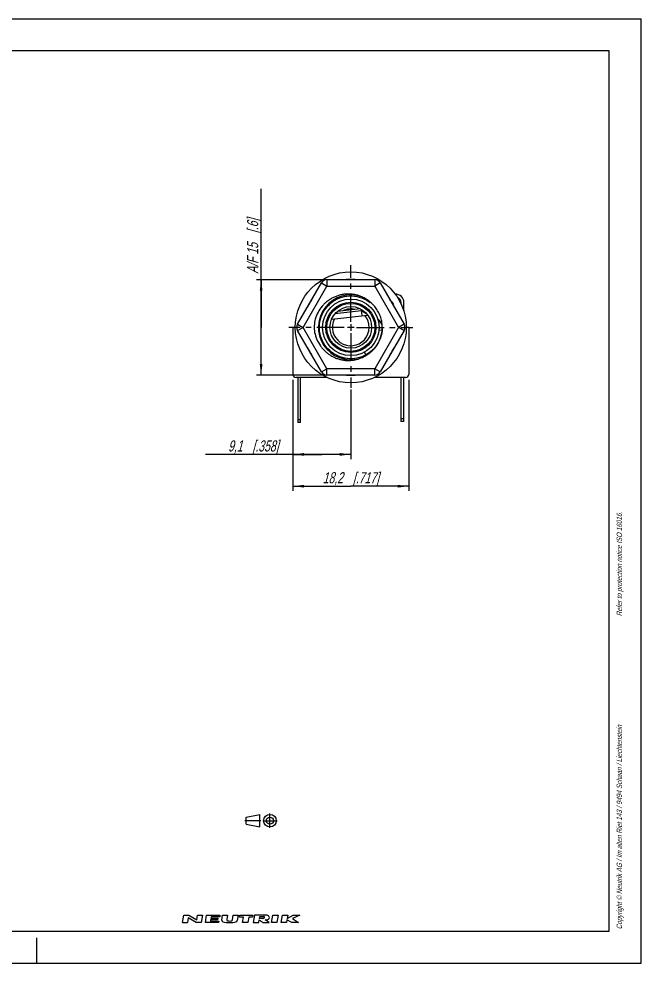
# Model space of a CAD drawing. Header units: millimetres. Extents: x 0 to 420, y 0 to 297.
# Drawn here: x 224.4 to 420, y 0 to 297 of the extents above; entities that cross this region are included whole.
import ezdxf

# ---------------------------------------------------------------- set-up
doc = ezdxf.new("R2010")
doc.units = ezdxf.units.MM
doc.header["$LTSCALE"] = 23.1
doc.linetypes.add('CENTER', pattern=[0.6, 0.375, -0.075, 0.075, -0.075])
doc.layers.get('0').update_dxf_attribs({"linetype": 'CONTINUOUS'})
doc.layers.add('DEFAULT_1', color=7, linetype='CENTER')
doc.layers.add('ZEICHNUNGSBEMAßUNGEN', color=7, linetype='CONTINUOUS')
doc.styles.get("Standard").update_dxf_attribs({"font": 'txt', "width": 0.7})
doc.dimstyles.new('DIMSTYLE_1', dxfattribs={"dimtxt": 3.5, "dimasz": 3.5, "dimexe": 1.5, "dimexo": 0.5, "dimgap": 0.875, "dimtad": 1, "dimlfac": 0.5, "dimdsep": 46, "dimtxsty": 'STANDARD', "dimblk": '_FILLED', "dimblk1": '_FILLED', "dimblk2": '_FILLED', "dimcen": 0.09, "dimclrt": 5, "dimadec": 3, "dimazin": 2, "dimtp": 0.2, "dimtm": 0.2, "dimtfac": 1, "dimtofl": 0, "dimtmove": 0, "dimatfit": 3, "dimldrblk": '_FILLED', "dimfxl": 1, "dimtolj": 1, "dimarcsym": 0})
doc.dimstyles.new('DIMSTYLE_5', dxfattribs={"dimtxt": 3.5, "dimasz": 3.5, "dimexe": 1.5, "dimexo": 0.5, "dimgap": 0.875, "dimtad": 1, "dimlfac": 0.5, "dimdsep": 46, "dimtxsty": 'STANDARD', "dimblk": '_FILLED', "dimblk1": '_FILLED', "dimblk2": '_FILLED', "dimcen": 0.09, "dimclrt": 5, "dimadec": 3, "dimazin": 2, "dimtp": 0.2, "dimtm": 0.2, "dimtfac": 1, "dimtofl": 0, "dimtmove": 0, "dimatfit": 3, "dimldrblk": '_FILLED', "dimfxl": 1, "dimtolj": 1, "dimarcsym": 0})

# ---------------------------------------------------------------- blocks, each defined once
blk = doc.blocks.new('PROJEKTION_BL0', base_point=(300.47, 44.8))
at = {"color": 2, "linetype": 'CONTINUOUS'}
for p, q in [((295.83, 45.92), (300.12, 46.77)), ((295.83, 43.67), (295.83, 45.92)), ((300.12, 42.83), (300.12, 46.77)), ((303.29, 44.8), (303.29, 44.82)), ((295.83, 43.67), (300.12, 42.83))]:
    blk.add_line(p, q, dxfattribs=at)
for radius in [1.97, 1.12]:
    blk.add_circle((303.29, 44.8), radius, dxfattribs=at)
at = {"layer": 'DEFAULT_1', "color": 2, "linetype": 'CENTER'}
for p, q in [((295.41, 44.82), (300.41, 44.82)), ((301.04, 44.8), (305.54, 44.8)), ((303.29, 42.55), (303.29, 47.05))]:
    blk.add_line(p, q, dxfattribs=at)
blk = doc.blocks.new('NEUTRIK_BL1', base_point=(294.26, 13.91))
at = {"color": 2, "linetype": 'CONTINUOUS'}
for p, q in [((275.78, 12.73), (276.19, 15.08)), ((276.19, 15.08), (277.79, 15.08)), ((277.79, 15.08), (280.29, 13.57)), ((280.29, 13.57), (280.55, 15.08)), ((280.55, 15.08), (282.14, 15.08)), ((282.14, 15.08), (281.73, 12.73)), ((282.99, 12.73), (283.4, 15.08)), ((283.4, 15.08), (287.59, 15.08)), ((287.59, 15.08), (287.51, 14.58)), ((288.16, 13.55), (288.43, 15.08)), ((288.43, 15.08), (289.94, 15.08)), ((289.94, 15.08), (289.7, 13.69)), ((291.53, 13.61), (291.79, 15.08)), ((291.79, 15.08), (293.29, 15.08)), ((293.29, 15.08), (293, 13.4)), ((293.78, 14.49), (293.88, 15.08)), ((293.88, 15.08), (297.91, 15.08)), ((297.91, 15.08), (297.8, 14.49)), ((298.49, 15.08), (298.08, 12.73)), ((301.59, 15.08), (298.49, 15.08)), ((303.78, 12.73), (304.19, 15.08)), ((304.19, 15.08), (305.87, 15.08)), ((305.87, 15.08), (305.46, 12.73)), ((306.8, 12.73), (307.21, 15.08)), ((307.21, 15.08), (308.89, 15.08)), ((308.89, 15.08), (308.7, 13.99)), ((308.7, 13.99), (310.63, 15.08)), ((312.74, 15.08), (310.44, 13.99)), ((310.63, 15.08), (312.74, 15.08)), ((275.78, 12.73), (277.37, 12.73)), ((277.64, 14.24), (277.37, 12.73)), ((280.14, 12.73), (277.64, 14.24)), ((281.73, 12.73), (280.14, 12.73)), ((287.18, 12.73), (282.99, 12.73)), ((284.66, 13.65), (284.59, 13.24)), ((284.59, 13.24), (287.27, 13.24)), ((286.84, 13.65), (284.66, 13.65)), ((284.82, 14.58), (284.75, 14.16)), ((284.75, 14.16), (286.93, 14.16)), ((287.51, 14.58), (284.82, 14.58)), ((286.93, 14.16), (286.84, 13.65)), ((287.27, 13.24), (287.18, 12.73)), ((294.95, 14.49), (293.78, 14.49)), ((294.64, 12.73), (294.95, 14.49)), ((296.32, 12.73), (294.64, 12.73)), ((296.63, 14.49), (296.32, 12.73)), ((297.8, 14.49), (296.63, 14.49)), ((298.08, 12.73), (299.76, 12.73)), ((299.76, 12.73), (299.9, 13.57)), ((299.9, 13.57), (301.18, 12.73)), ((299.99, 14.07), (300.1, 14.66)), ((301.05, 14.07), (299.99, 14.07)), ((300.1, 14.66), (301.35, 14.66)), ((301.18, 12.73), (303.11, 12.73)), ((303.11, 12.73), (301.83, 13.57)), ((305.46, 12.73), (303.78, 12.73)), ((308.47, 12.73), (306.8, 12.73)), ((308.64, 13.65), (308.47, 12.73)), ((310.23, 12.73), (308.64, 13.65)), ((312.33, 12.73), (310.23, 12.73)), ((310.44, 13.99), (312.33, 12.73))]:
    blk.add_line(p, q, dxfattribs=at)
for centre, radius, start, end in [((301.76, 2.9), 12.18, 88.0677, 90.7734), ((302.13, 13.76), 1.32, 72.668, 88.2637), ((302.22, 14.04), 1.03, 53.0047, 72.668), ((302.35, 14.21), 0.804, 28.8009, 53.0047), ((288.66, 13.46), 0.503, 170, 256.2209), ((290.53, 21.12), 8.38, 256.2209, 284.4613), ((290.03, 13.63), 0.335, 170, 257.3877), ((290.54, 15.92), 2.68, 257.3877, 286.2627), ((291.2, 13.66), 0.335, 286.2628, 350), ((292.5, 13.48), 0.503, 284.4613, 350), ((301.05, 14.85), 0.778, 270.1988, 285.1919), ((301.05, 14.85), 0.777, 285, 298.8638), ((301.31, 14.14), 0.523, 74.2118, 85.3455), ((301.18, 14.63), 0.523, 298.8638, 315.7883), ((301.36, 14.31), 0.342, 49.806, 74.2116), ((301.31, 14.5), 0.342, 315.7884, 340.194), ((301.47, 14.44), 0.171, 340.194, 49.8059), ((300.43, 131.43), 117.86, 270.6818, 270.836), ((302.13, 14.89), 1.32, 270.814, 287.332), ((302.22, 14.61), 1.03, 287.332, 306.9953), ((302.35, 14.44), 0.804, 306.9953, 331.1991), ((302.55, 14.32), 0.572, 331.1991, 28.8008)]:
    blk.add_arc(centre, radius, start, end, dxfattribs=at)
blk = doc.blocks.new('_FILLED')
at = {"color": 0, "linetype": 'BYBLOCK'}
blk.add_solid([(0, 0), (-1, 0.125), (-1, -0.125)], dxfattribs=at)
blk = doc.blocks.new('*D0')
at = {"layer": 'ZEICHNUNGSBEMAßUNGEN', "color": 2, "linetype": 'CONTINUOUS'}
for p, q in [((310.53, 183.46), (310.53, 158.51)), ((328.73, 180.47), (328.73, 158.51)), ((319.63, 160.01), (283, 160.01)), ((310.53, 160.01), (319.63, 160.01)), ((328.73, 160.01), (319.63, 160.01))]:
    blk.add_line(p, q, dxfattribs=at)
at = {"layer": 'ZEICHNUNGSBEMAßUNGEN', "color": 2, "linetype": 'CONTINUOUS', "xscale": 3.5, "yscale": 3.5, "zscale": 3.5, "rotation": 180}
blk.add_blockref('_FILLED', (310.53, 160.01), dxfattribs=at)
at = {"layer": 'ZEICHNUNGSBEMAßUNGEN', "color": 2, "linetype": 'CONTINUOUS', "xscale": 3.5, "yscale": 3.5, "zscale": 3.5}
blk.add_blockref('_FILLED', (328.73, 160.01), dxfattribs=at)
at = {"layer": 'ZEICHNUNGSBEMAßUNGEN', "color": 5, "linetype": 'CONTINUOUS', "insert": (306, 164.42), "char_height": 3.5, "width": 34.5, "attachment_point": 3, "line_spacing_factor": 0.9}
blk.add_mtext('\\Q15.0;9,1{\\ftxt.shx;\\W1.000000;\\H3.500000; }[.358]', dxfattribs=at)
blk = doc.blocks.new('*D1')
at = {"layer": 'ZEICHNUNGSBEMAßUNGEN', "color": 2, "linetype": 'CONTINUOUS'}
for p, q in [((346.93, 183.46), (346.93, 148.51)), ((310.53, 179.4), (310.53, 148.51)), ((310.53, 150.01), (328.73, 150.01)), ((346.93, 150.01), (328.73, 150.01))]:
    blk.add_line(p, q, dxfattribs=at)
at = {"layer": 'ZEICHNUNGSBEMAßUNGEN', "color": 2, "linetype": 'CONTINUOUS', "xscale": 3.5, "yscale": 3.5, "zscale": 3.5, "rotation": 180}
blk.add_blockref('_FILLED', (310.53, 150.01), dxfattribs=at)
at = {"layer": 'ZEICHNUNGSBEMAßUNGEN', "color": 2, "linetype": 'CONTINUOUS', "xscale": 3.5, "yscale": 3.5, "zscale": 3.5}
blk.add_blockref('_FILLED', (346.93, 150.01), dxfattribs=at)
at = {"layer": 'ZEICHNUNGSBEMAßUNGEN', "color": 5, "linetype": 'CONTINUOUS', "insert": (328.73, 154.42), "char_height": 3.5, "width": 38.25, "attachment_point": 2, "line_spacing_factor": 0.9}
blk.add_mtext('\\Q15.0;18,2{\\ftxt.shx;\\W1.000000;\\H3.500000; }[.717]', dxfattribs=at)
blk = doc.blocks.new('*D11')
at = {"layer": 'ZEICHNUNGSBEMAßUNGEN', "color": 2, "linetype": 'CONTINUOUS'}
for p, q in [((300.53, 199.97), (300.53, 243.51)), ((320.73, 214.97), (299.03, 214.97)), ((300.53, 214.97), (300.53, 199.97)), ((300.53, 184.97), (300.53, 199.97)), ((320.73, 184.97), (299.03, 184.97))]:
    blk.add_line(p, q, dxfattribs=at)
at = {"layer": 'ZEICHNUNGSBEMAßUNGEN', "color": 2, "linetype": 'CONTINUOUS', "xscale": 3.5, "yscale": 3.5, "zscale": 3.5}
for p, rotation in [((300.53, 214.97), 90), ((300.53, 184.97), 270)]:
    blk.add_blockref('_FILLED', p, dxfattribs=dict(at, rotation=rotation))
at = {"layer": 'ZEICHNUNGSBEMAßUNGEN', "color": 5, "linetype": 'CONTINUOUS', "insert": (296.13, 216.84), "char_height": 3.5, "width": 40, "attachment_point": 1, "rotation": 90, "line_spacing_factor": 0.9}
blk.add_mtext('\\Q15.0;A/F 15{\\ftxt.shx;\\W1.000000;\\H3.500000; }[.6]', dxfattribs=at)

msp = doc.modelspace()

# ---------------------------------------------------------------- linework, layer by layer
at = {"color": 7, "linetype": 'CONTINUOUS'}
for p, q in [((0, 297), (420, 297)), ((420, 0), (420, 297)), ((410, 287), (12.5, 287)), ((410, 10), (410, 287)), ((311.989, 200.975), (319.495, 213.975)), ((321.227, 214.975), (336.238, 214.975)), ((337.97, 213.975), (345.476, 200.975)), ((341.473, 207.908), (341.646, 208.008)), ((341.646, 208.008), (342.146, 207.142)), ((332.05, 205.141), (323.728, 204.193)), ((331.727, 205.8), (324.51, 204.977)), ((331.992, 205.652), (332.221, 203.642)), ((333.811, 204.103), (332.05, 205.141)), ((341.973, 207.042), (342.146, 207.142)), ((344.493, 207.855), (344.493, 207.452)), ((345.413, 205.07), (345.413, 207.855)), ((322.721, 202.559), (334.014, 203.846)), ((337.624, 202.234), (337.213, 202.674)), ((310.533, 199.975), (310.533, 185.175)), ((311.292, 199.975), (310.533, 199.975)), ((329.783, 199.975), (327.683, 199.975)), ((328.733, 201.025), (328.733, 198.925)), ((346.933, 199.975), (346.173, 199.975)), ((346.933, 199.975), (346.933, 185.175)), ((319.495, 185.975), (311.989, 198.975)), ((319.513, 196.422), (319.371, 196.813)), ((345.476, 198.975), (337.97, 185.975)), ((321.548, 193.191), (321.03, 193.786)), ((322.097, 192.654), (321.541, 193.199)), ((322.693, 192.155), (322.096, 192.655)), ((323.326, 191.704), (322.686, 192.16)), ((323.993, 191.305), (323.312, 191.714)), ((321.333, 184.175), (311.533, 184.175)), ((312.033, 184.175), (312.033, 170.015)), ((312.953, 170.015), (312.953, 184.175)), ((336.238, 184.975), (321.227, 184.975)), ((345.933, 184.175), (336.121, 184.175)), ((344.493, 184.175), (344.493, 170.395)), ((345.413, 170.395), (345.413, 184.175)), ((312.953, 170.849), (312.033, 170.849)), ((312.953, 170.015), (312.033, 170.015)), ((345.413, 171.229), (344.493, 171.229)), ((345.413, 170.395), (344.493, 170.395)), ((12.5, 10), (410, 10)), ((230, 0), (230, 8)), ((0, 0), (420, 0))]:
    msp.add_line(p, q, dxfattribs=at)
at = {"color": 9, "linetype": 'CONTINUOUS'}
for p, q in [((319.495, 213.975), (321.227, 212.975)), ((321.227, 214.975), (321.227, 212.975)), ((336.238, 214.975), (336.238, 212.975)), ((337.97, 213.975), (336.238, 212.975)), ((313.721, 199.975), (321.227, 212.975)), ((321.227, 212.975), (336.238, 212.975)), ((336.238, 212.975), (343.744, 199.975)), ((311.989, 200.975), (313.721, 199.975)), ((311.989, 198.975), (313.721, 199.975)), ((321.227, 186.975), (313.721, 199.975)), ((343.744, 199.975), (336.238, 186.975)), ((337.596, 199.172), (338.565, 199.084)), ((345.476, 200.975), (343.744, 199.975)), ((345.476, 198.975), (343.744, 199.975)), ((332.958, 192.142), (333.422, 191.283)), ((319.495, 185.975), (321.227, 186.975)), ((321.227, 184.975), (321.227, 186.975)), ((336.238, 186.975), (321.227, 186.975)), ((337.97, 185.975), (336.238, 186.975)), ((336.238, 184.975), (336.238, 186.975))]:
    msp.add_line(p, q, dxfattribs=at)
at = {"color": 7, "linetype": 'CONTINUOUS'}
for points in [[(318.912, 201.064), (319.028, 201.833), (319.204, 202.59), (319.44, 203.331), (319.732, 204.052), (320.081, 204.747), (320.483, 205.413), (320.936, 206.045), (321.438, 206.639), (321.985, 207.192), (322.573, 207.701), (323.2, 208.161), (323.861, 208.571), (324.552, 208.927), (325.269, 209.228), (326.008, 209.472), (326.763, 209.657), (327.531, 209.782), (328.306, 209.846), (329.084, 209.849), (329.859, 209.791), (330.628, 209.672), (331.385, 209.493), (332.125, 209.254), (332.844, 208.959), (333.538, 208.608), (334.202, 208.203), (334.833, 207.747)], [(338.565, 200.916), (338.499, 201.036), (338.08, 201.662), (337.624, 202.234)], [(321.043, 193.77), (320.568, 194.411), (320.155, 195.07), (319.796, 195.76), (319.492, 196.476), (319.246, 197.213), (319.058, 197.968), (318.93, 198.735), (318.863, 199.51), (318.857, 200.288), (318.912, 201.064)], [(338.6, 199.469), (338.531, 198.703), (338.403, 197.946), (338.216, 197.2), (337.971, 196.472), (337.671, 195.765), (337.317, 195.083), (336.911, 194.43), (336.455, 193.812), (335.953, 193.23), (335.407, 192.689), (334.821, 192.193), (334.198, 191.743), (333.541, 191.343), (332.856, 190.996), (332.146, 190.702), (331.415, 190.465), (330.668, 190.285), (329.909, 190.164), (329.143, 190.103), (328.375, 190.101), (327.609, 190.158), (326.849, 190.275), (326.101, 190.451), (325.369, 190.684), (324.657, 190.974), (323.97, 191.318)], [(338.603, 199.527), (338.561, 198.961), (338.451, 198.191), (338.28, 197.433), (338.051, 196.689), (337.764, 195.967), (337.421, 195.269), (337.024, 194.6), (336.575, 193.965), (336.078, 193.366), (335.536, 192.809), (334.951, 192.296), (334.328, 191.831), (333.67, 191.416), (332.982, 191.054), (332.267, 190.748), (331.53, 190.498), (330.776, 190.308), (330.01, 190.177), (329.235, 190.107), (328.457, 190.098), (327.681, 190.15), (326.912, 190.263), (326.154, 190.437), (325.412, 190.669), (324.69, 190.959), (323.993, 191.305)], [(320.584, 194.387), (320.174, 195.037), (319.817, 195.717), (319.513, 196.422)]]:
    msp.add_lwpolyline(points, dxfattribs=at)
for radius in [17.45, 8.9, 6.55]:
    msp.add_circle((328.733, 199.975), radius, dxfattribs=at)
at = {"color": 9, "linetype": 'CONTINUOUS'}
for radius in [7.9, 7.55]:
    msp.add_circle((328.733, 199.975), radius, dxfattribs=at)
at = {"color": 7, "linetype": 'CONTINUOUS'}
for centre, radius, start, end in [((321.227, 212.975), 2, 90, 150), ((336.238, 212.975), 2, 30, 90), ((342.873, 207.855), 2.54, 0, 93.32191), ((342.873, 207.855), 1.62, 0, 70.20842), ((328.733, 199.975), 5.785, 76.99508, 115.93123), ((328.733, 199.975), 11.5, 166.81004, 187.99287), ((328.733, 199.975), 5.785, 152.27732, 40.7061), ((313.721, 199.975), 2, 150, 210), ((343.744, 199.975), 2, 330, 30), ((311.533, 185.175), 1, 180, 270), ((321.227, 186.975), 2, 210, 270), ((336.238, 186.975), 2, 270, 330), ((345.933, 185.175), 1, 270, 360)]:
    msp.add_arc(centre, radius, start, end, dxfattribs=at)
at = {"color": 9, "linetype": 'CONTINUOUS'}
for radius, start, end in [(15.058, 84.95453, 95.04547), (15.058, 144.95453, 155.04547), (10.192, 70.31749, 284.48489), (15.058, 31.90678, 35.04547), (15.058, 24.95453, 28.09322), (15.058, 204.95453, 215.04547), (15.058, 324.95453, 335.04547), (15.058, 264.95453, 275.04547)]:
    msp.add_arc((328.733, 199.975), radius, start, end, dxfattribs=at)
at = {"color": 7, "linetype": 'CONTINUOUS'}
for points, knots in [([(332.165, 209.571), (331.817, 209.727), (331.102, 209.998), (329.992, 210.284), (328.857, 210.445), (327.712, 210.48), (326.569, 210.391), (325.442, 210.179), (324.345, 209.848), (323.289, 209.402), (322.286, 208.847), (321.347, 208.19), (320.481, 207.44), (319.436, 206.326), (318.353, 204.743), (317.759, 203.327), (317.536, 202.599)], [0, 0, 0, 0, 0.0625087, 0.1250383, 0.1875533, 0.2500739, 0.3125941, 0.3751131, 0.4376324, 0.5001522, 0.5626732, 0.6251948, 0.6877152, 0.7502362, 0.875111, 1, 1, 1, 1]), ([(338.603, 199.527), (338.627, 200.054), (338.592, 201.116), (338.294, 202.679), (337.757, 204.177), (336.995, 205.575), (336.03, 206.84), (334.885, 207.945), (333.59, 208.868), (332.648, 209.356), (332.165, 209.571)], [0, 0, 0, 0, 0.1249923, 0.2499843, 0.3749779, 0.4999708, 0.6249671, 0.7499686, 0.8749814, 1, 1, 1, 1]), ([(331.282, 190.106), (331.782, 190.277), (332.764, 190.677), (334.138, 191.48), (335.378, 192.477), (336.454, 193.649), (337.339, 194.972), (338.009, 196.415), (338.448, 197.945), (338.579, 198.999), (338.603, 199.527)], [0, 0, 0, 0, 0.1250112, 0.2500192, 0.3750214, 0.5000205, 0.6250165, 0.7500122, 0.8750061, 1, 1, 1, 1]), ([(317.344, 198.376), (317.501, 197.63), (317.964, 196.166), (318.899, 194.491), (319.838, 193.288), (320.633, 192.462), (321.509, 191.723), (322.458, 191.079), (323.469, 190.54), (324.531, 190.11), (325.634, 189.797), (326.764, 189.605), (327.908, 189.536), (329.053, 189.594), (330.185, 189.777), (330.921, 189.983), (331.282, 190.106)], [0, 0, 0, 0, 0.1248892, 0.2497641, 0.3122856, 0.3748062, 0.4373267, 0.4998465, 0.5623661, 0.6248864, 0.6874059, 0.7499254, 0.8124445, 0.8749591, 0.9374903, 1, 1, 1, 1])]:
    msp.add_open_spline(points, degree=3, knots=knots, dxfattribs=at)
at = {"color": 9, "linetype": 'CONTINUOUS'}
msp.add_open_spline([(338.585, 200.696), (338.405, 201.018), (338.005, 201.641), (337.529, 202.209), (337.274, 202.476)], degree=3, knots=[0, 0, 0, 0, 0.5000455, 1, 1, 1, 1], dxfattribs=at)
at = {"layer": 'DEFAULT_1', "color": 7, "linetype": 'CENTER'}
for p, q in [((328.733, 201.675), (328.733, 219.567)), ((310.533, 199.975), (309.293, 199.975)), ((326.684, 199.975), (311.292, 199.975)), ((330.546, 199.975), (346.173, 199.975)), ((346.933, 199.975), (348.251, 199.975)), ((328.733, 198.11), (328.733, 180.975))]:
    msp.add_line(p, q, dxfattribs=at)

# ---------------------------------------------------------------- block references
at = {"color": 2, "linetype": 'CONTINUOUS'}
for name, p in [('PROJEKTION_BL0', (300.472, 44.8)), ('NEUTRIK_BL1', (294.261, 13.906))]:
    msp.add_blockref(name, p, dxfattribs=at)

# ---------------------------------------------------------------- texts
at = {"color": 5, "linetype": 'CONTINUOUS', "char_height": 1.7, "attachment_point": 1, "rotation": 90, "line_spacing_factor": 0.9}
for s, insert, width in [('\\Q15.0;Refer to protection notice ISO 16016.', (412.3, 109.12), 65.08571), ('\\Q15.0;Copyright © Neutrik AG / Im alten Riet 143 / 9494 Schaan / Liechtenstein', (412.3, 10.62), 130.31714)]:
    msp.add_mtext(s, dxfattribs=dict(at, insert=insert, width=width))

# ---------------------------------------------------------------- dimensions: what is measured, and where the dimension line sits
at = {"layer": 'ZEICHNUNGSBEMAßUNGEN', "color": 2, "linetype": 'CONTINUOUS'}
dim = msp.add_linear_dim(base=(300.533, 184.975), p1=(321.227, 214.975), p2=(321.227, 184.975), angle=270, text='A/F <>', dimstyle='DIMSTYLE_5', dxfattribs=at)
dim.commit()
dim.dimension.update_dxf_attribs({"geometry": '*D11', "text_midpoint": (300.533, 230.175), "dimtype": 160})
for base, p1, p2, picture, middle in [((328.733, 160.015), (310.533, 183.955), (328.733, 180.975), '*D0', (294.504, 160.015)), ((346.933, 150.015), (310.533, 179.904), (346.933, 183.955), '*D1', (328.733, 150.015))]:
    dim = msp.add_linear_dim(base=base, p1=p1, p2=p2, dimstyle='DIMSTYLE_1', dxfattribs=at)
    dim.commit()
    dim.dimension.update_dxf_attribs({"geometry": picture, "text_midpoint": middle, "dimtype": 160})

doc.saveas('drawing.dxf')
